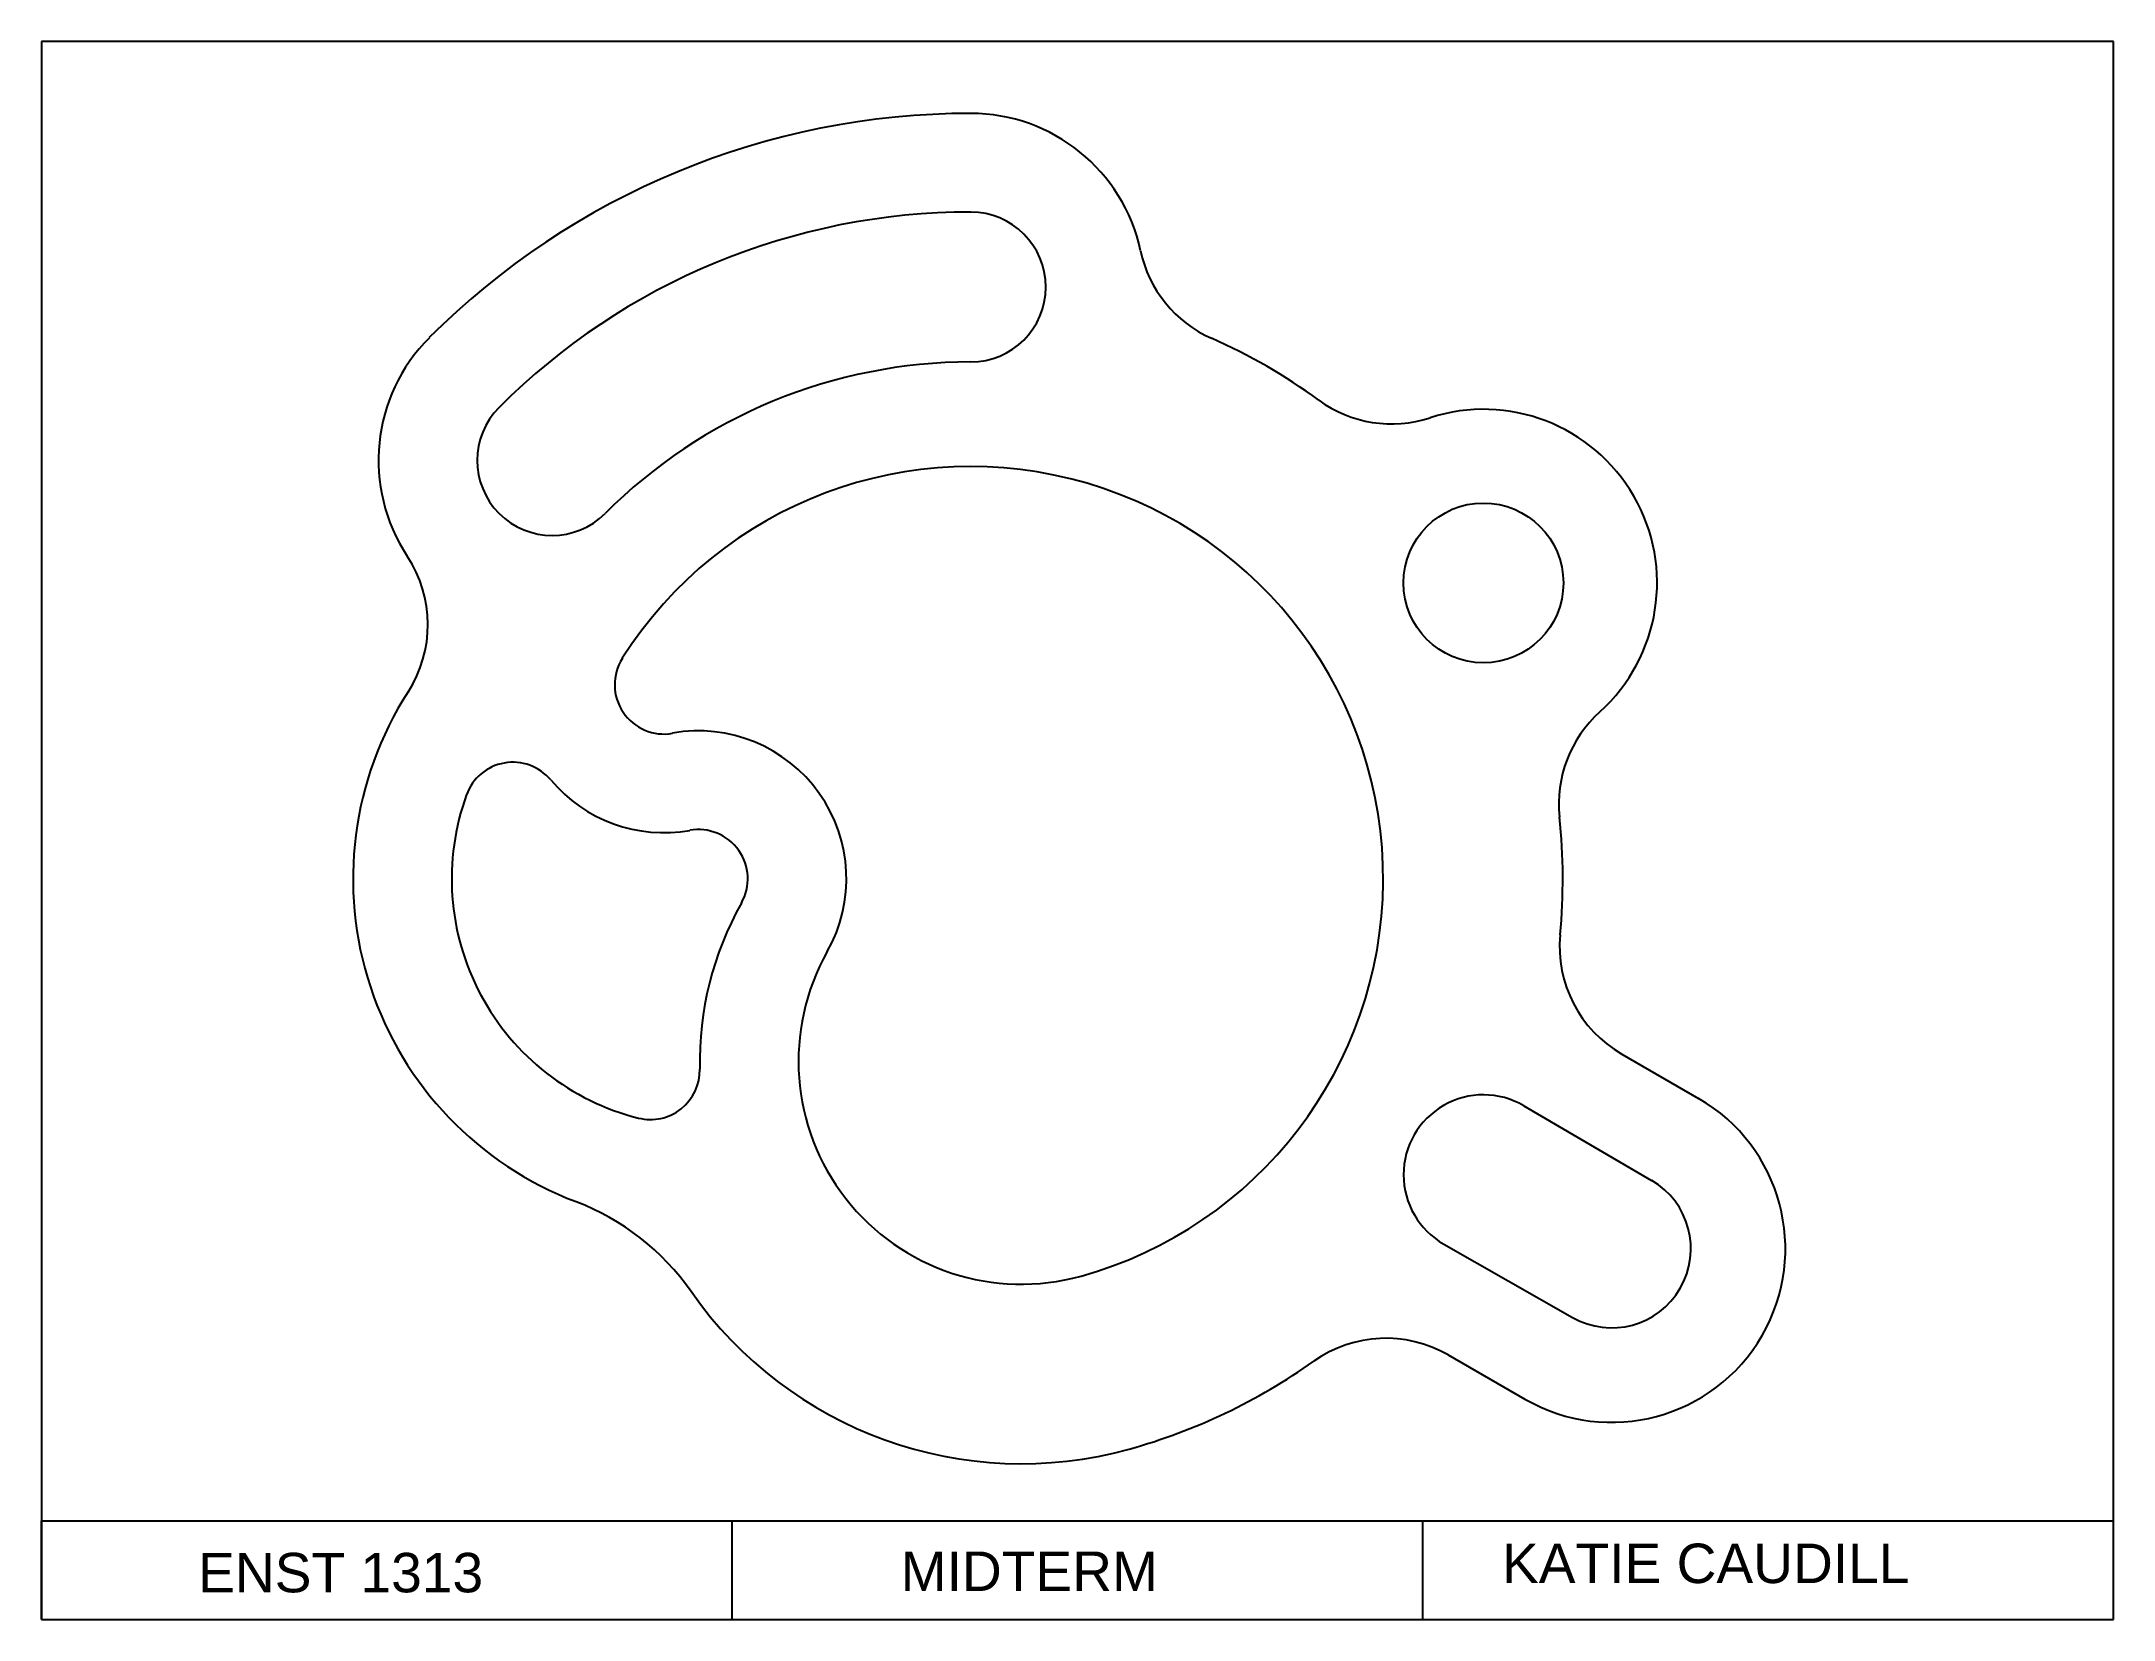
# Model space of a CAD drawing. Header units: inches. Extents: x 0.5 to 11, y 0.5 to 8.5.
import ezdxf

# ---------------------------------------------------------------- set-up
doc = ezdxf.new("R2010")
doc.units = ezdxf.units.IN
doc.header["$MEASUREMENT"] = 0
doc.styles.get("Standard").update_dxf_attribs({"font": 'arial.ttf'})

msp = doc.modelspace()

# ---------------------------------------------------------------- linework, layer by layer
for p, q in [((11, 8.5), (0.5, 8.5)), ((0.5, 8.5), (0.5, 0.5)), ((11, 0.5), (11, 8.5)), ((8.508, 3.366), (8.897, 3.142)), ((8.012, 3.104), (8.659, 2.725)), ((7.607, 2.403), (8.258, 2.032)), ((7.628, 1.842), (8.017, 1.618)), ((0.5, 1), (11, 1)), ((0.5, 0.5), (0.5, 1)), ((4, 0.5), (4, 1)), ((7.5, 0.5), (7.5, 1)), ((0.5, 0.5), (11, 0.5))]:
    msp.add_line(p, q)
msp.add_circle((7.807, 5.755), 0.405)
for centre, radius, start, end in [((5.209, 4.255), 3.88, 90, 135), ((5.209, 7.255), 0.88, 12.0848, 90), ((5.209, 4.255), 3.38, 90, 135), ((5.209, 7.255), 0.38, 270, 90), ((6.685, 7.571), 0.63, 192.0848, 245.9986), ((3.088, 6.376), 0.88, 135, 213.4671), ((5.209, 4.255), 3, 54.0014, 65.9986), ((5.209, 4.255), 2.62, 90, 135), ((3.088, 6.376), 0.38, 135, 315), ((7.343, 7.191), 0.63, 234.0014, 287.9152), ((7.807, 5.755), 0.88, 312.0848, 107.9152), ((5.209, 4.255), 2.09, 285.5073, 147.6456), ((1.828, 5.543), 0.63, 327.2185, 33.4671), ((3.655, 5.239), 0.25, 147.6456, 280.0407), ((3.829, 4.255), 1.75, 147.2185, 249.2456), ((8.819, 4.634), 0.63, 132.0848, 185.9986), ((3.829, 4.255), 0.75, 330.5246, 100.0407), ((2.889, 4.596), 0.25, 40.0407, 160.0407), ((3.655, 5.239), 0.75, 220.0407, 280.0407), ((3.829, 4.255), 1.25, 160.0407, 255.9485), ((5.209, 4.255), 3, 354.5809, 5.9986), ((3.829, 4.255), 0.25, 330.5246, 100.0407), ((5.466, 3.33), 1.63, 150.5246, 181.3723), ((5.466, 3.33), 1.13, 150.5246, 285.5073), ((8.823, 3.912), 0.63, 174.5809, 240), ((3.586, 3.285), 0.25, 255.9485, 1.3723), ((7.807, 2.755), 0.405, 59.6562, 240.3438), ((8.457, 2.38), 0.88, 240, 60), ((8.457, 2.38), 0.401, 240.3438, 59.6562), ((2.766, 1.449), 1.25, 34.8557, 69.2456), ((5.466, 3.33), 2.04, 214.8557, 285.5073), ((7.313, 1.296), 0.63, 60, 125.4191), ((5.209, 4.255), 3, 285.5073, 305.4191)]:
    msp.add_arc(centre, radius, start, end)

# ---------------------------------------------------------------- texts
at = {"char_height": 0.2, "attachment_point": 1}
for s, insert in [('ENST 1313', (1.294, 0.838)), ('MIDTERM', (4.854, 0.845)), ('KATIE CAUDILL', (7.901, 0.885))]:
    msp.add_mtext_dynamic_manual_height_columns(s, width=2.70557, gutter_width=1, heights=[0], dxfattribs=dict(at, insert=insert))

doc.saveas('drawing.dxf')
